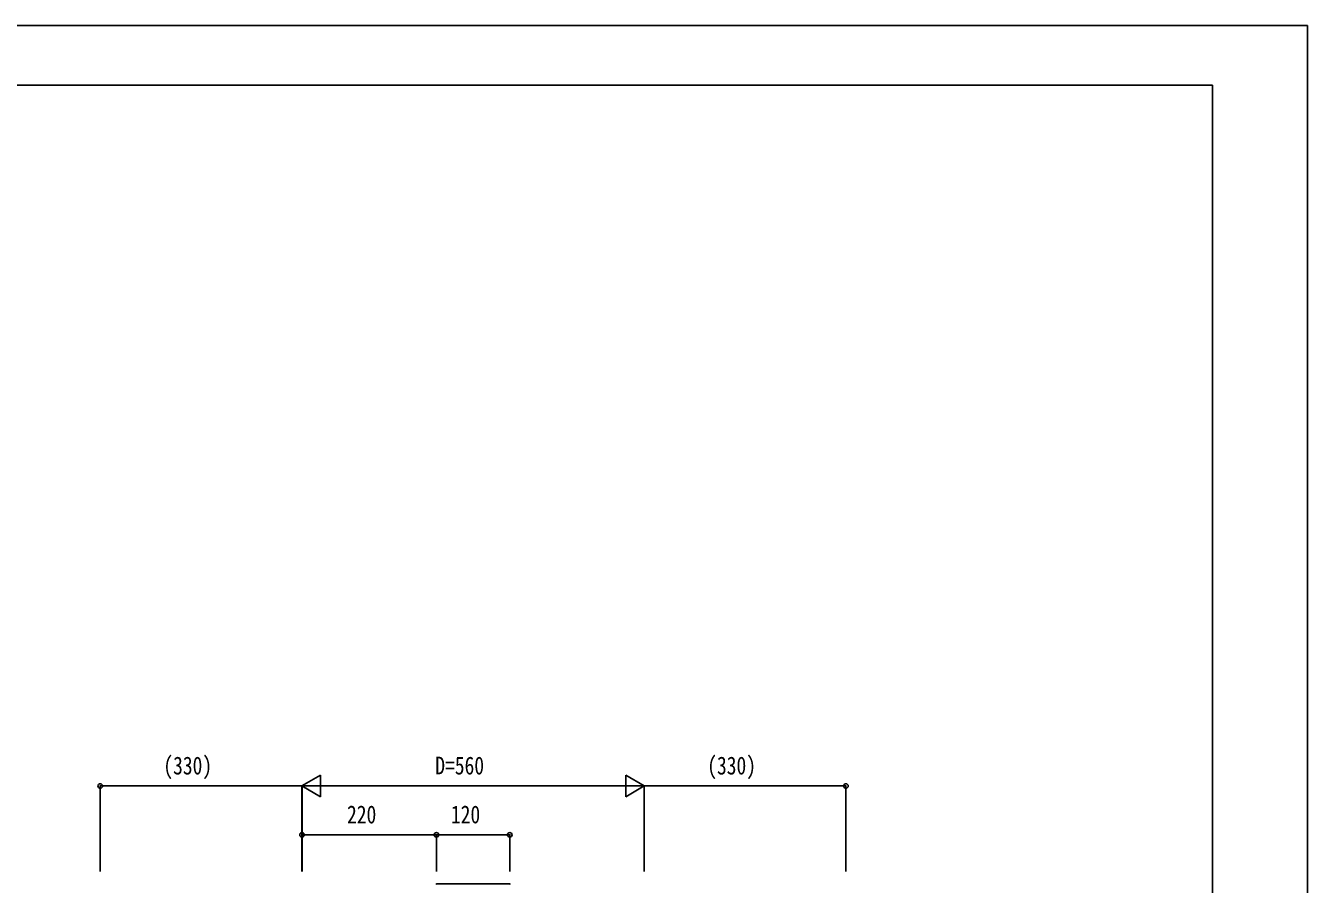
# Model space of a CAD drawing. Units: millimetres, scale not verified. Extents: x -2102 to 2102, y -1485 to 1485.
# Drawn here: x 5 to 2102, y 80 to 1485 of the extents above; entities that cross this region are included whole.
import ezdxf
from ezdxf.enums import TextEntityAlignment as Align

# ---------------------------------------------------------------- set-up
doc = ezdxf.new("R2010")
doc.units = ezdxf.units.MM
doc.header["$LTSCALE"] = 8
for name, color, linetype in [('0-3_YKK_A1', 4, 'Continuous'), ('0-4_YKK_D', 6, 'Continuous'), ('0-5_YKK_ZWAK', 7, 'Continuous')]:
    doc.layers.add(name, color=color, linetype=linetype)
doc.styles.add('ＭＳ ゴシック', font='')
doc.styles.get('ＭＳ ゴシック').set_extended_font_data('MS Gothic')

msp = doc.modelspace()

# ---------------------------------------------------------------- linework, layer by layer
at = {"layer": '0-3_YKK_A1'}
msp.add_line((796.951, 81.287), (678.077, 81.287), dxfattribs=at)
for centre, start, end in [((678.077, 80.287), 90, 176.5), ((796.951, 80.287), 3.5, 90)]:
    msp.add_arc(centre, 1, start, end, dxfattribs=at)
at = {"layer": '0-4_YKK_D'}
for p, q in [((457.516, 241.287), (487.827, 258.787)), ((487.827, 223.787), (487.827, 258.787)), ((1017.51, 241.287), (987.199, 258.787)), ((987.199, 258.787), (987.199, 223.787)), ((127.516, 101.287), (127.516, 242.287)), ((457.613, 241.287), (127.516, 241.287)), ((457.516, 101.287), (457.516, 242.287)), ((457.516, 241.287), (487.827, 223.787)), ((457.516, 241.287), (518.138, 241.287)), ((457.613, 101.287), (457.613, 242.287)), ((492.516, 241.287), (982.51, 241.287)), ((1017.51, 241.287), (956.888, 241.287)), ((1017.51, 241.287), (987.199, 223.787)), ((1017.413, 101.287), (1017.413, 242.287)), ((1017.413, 241.287), (1347.51, 241.287)), ((1017.51, 101.287), (1017.51, 242.287)), ((1347.51, 101.287), (1347.51, 242.287)), ((457.516, 101.287), (457.516, 162.287)), ((457.516, 161.287), (677.513, 161.287)), ((677.513, 101.287), (677.513, 162.287)), ((677.513, 101.287), (677.513, 162.287)), ((797.513, 161.287), (677.513, 161.287)), ((797.513, 101.287), (797.513, 162.287))]:
    msp.add_line(p, q, dxfattribs=at)
for centre in [(127.516, 241.287), (1347.51, 241.287), (457.516, 161.287), (677.513, 161.287), (677.513, 161.287), (797.513, 161.287)]:
    msp.add_circle(centre, 3.75, dxfattribs=at)
at = {"layer": '0-5_YKK_ZWAK'}
for q in [(-1952.49, 1387.5), (1947.51, -1262.5)]:
    msp.add_line((1947.51, 1387.5), q, dxfattribs=at)
msp.add_lwpolyline([(-2102.5, -1485), (2102.5, -1485), (2102.5, 1485), (-2102.5, 1485)], close=True, dxfattribs=at)

# ---------------------------------------------------------------- texts
at = {"layer": '0-4_YKK_D', "style": 'ＭＳ ゴシック', "width": 0.8}
for s, p in [('(330)', (230.698, 251.287)), ('D=560', (675.646, 251.287)), ('(330)', (1120.595, 251.287)), ('220', (531.248, 171.287)), ('120', (701.246, 171.287))]:
    msp.add_text(s, height=29.33, dxfattribs=at).set_placement(p, align=Align.BOTTOM_LEFT)

doc.saveas('drawing.dxf')
